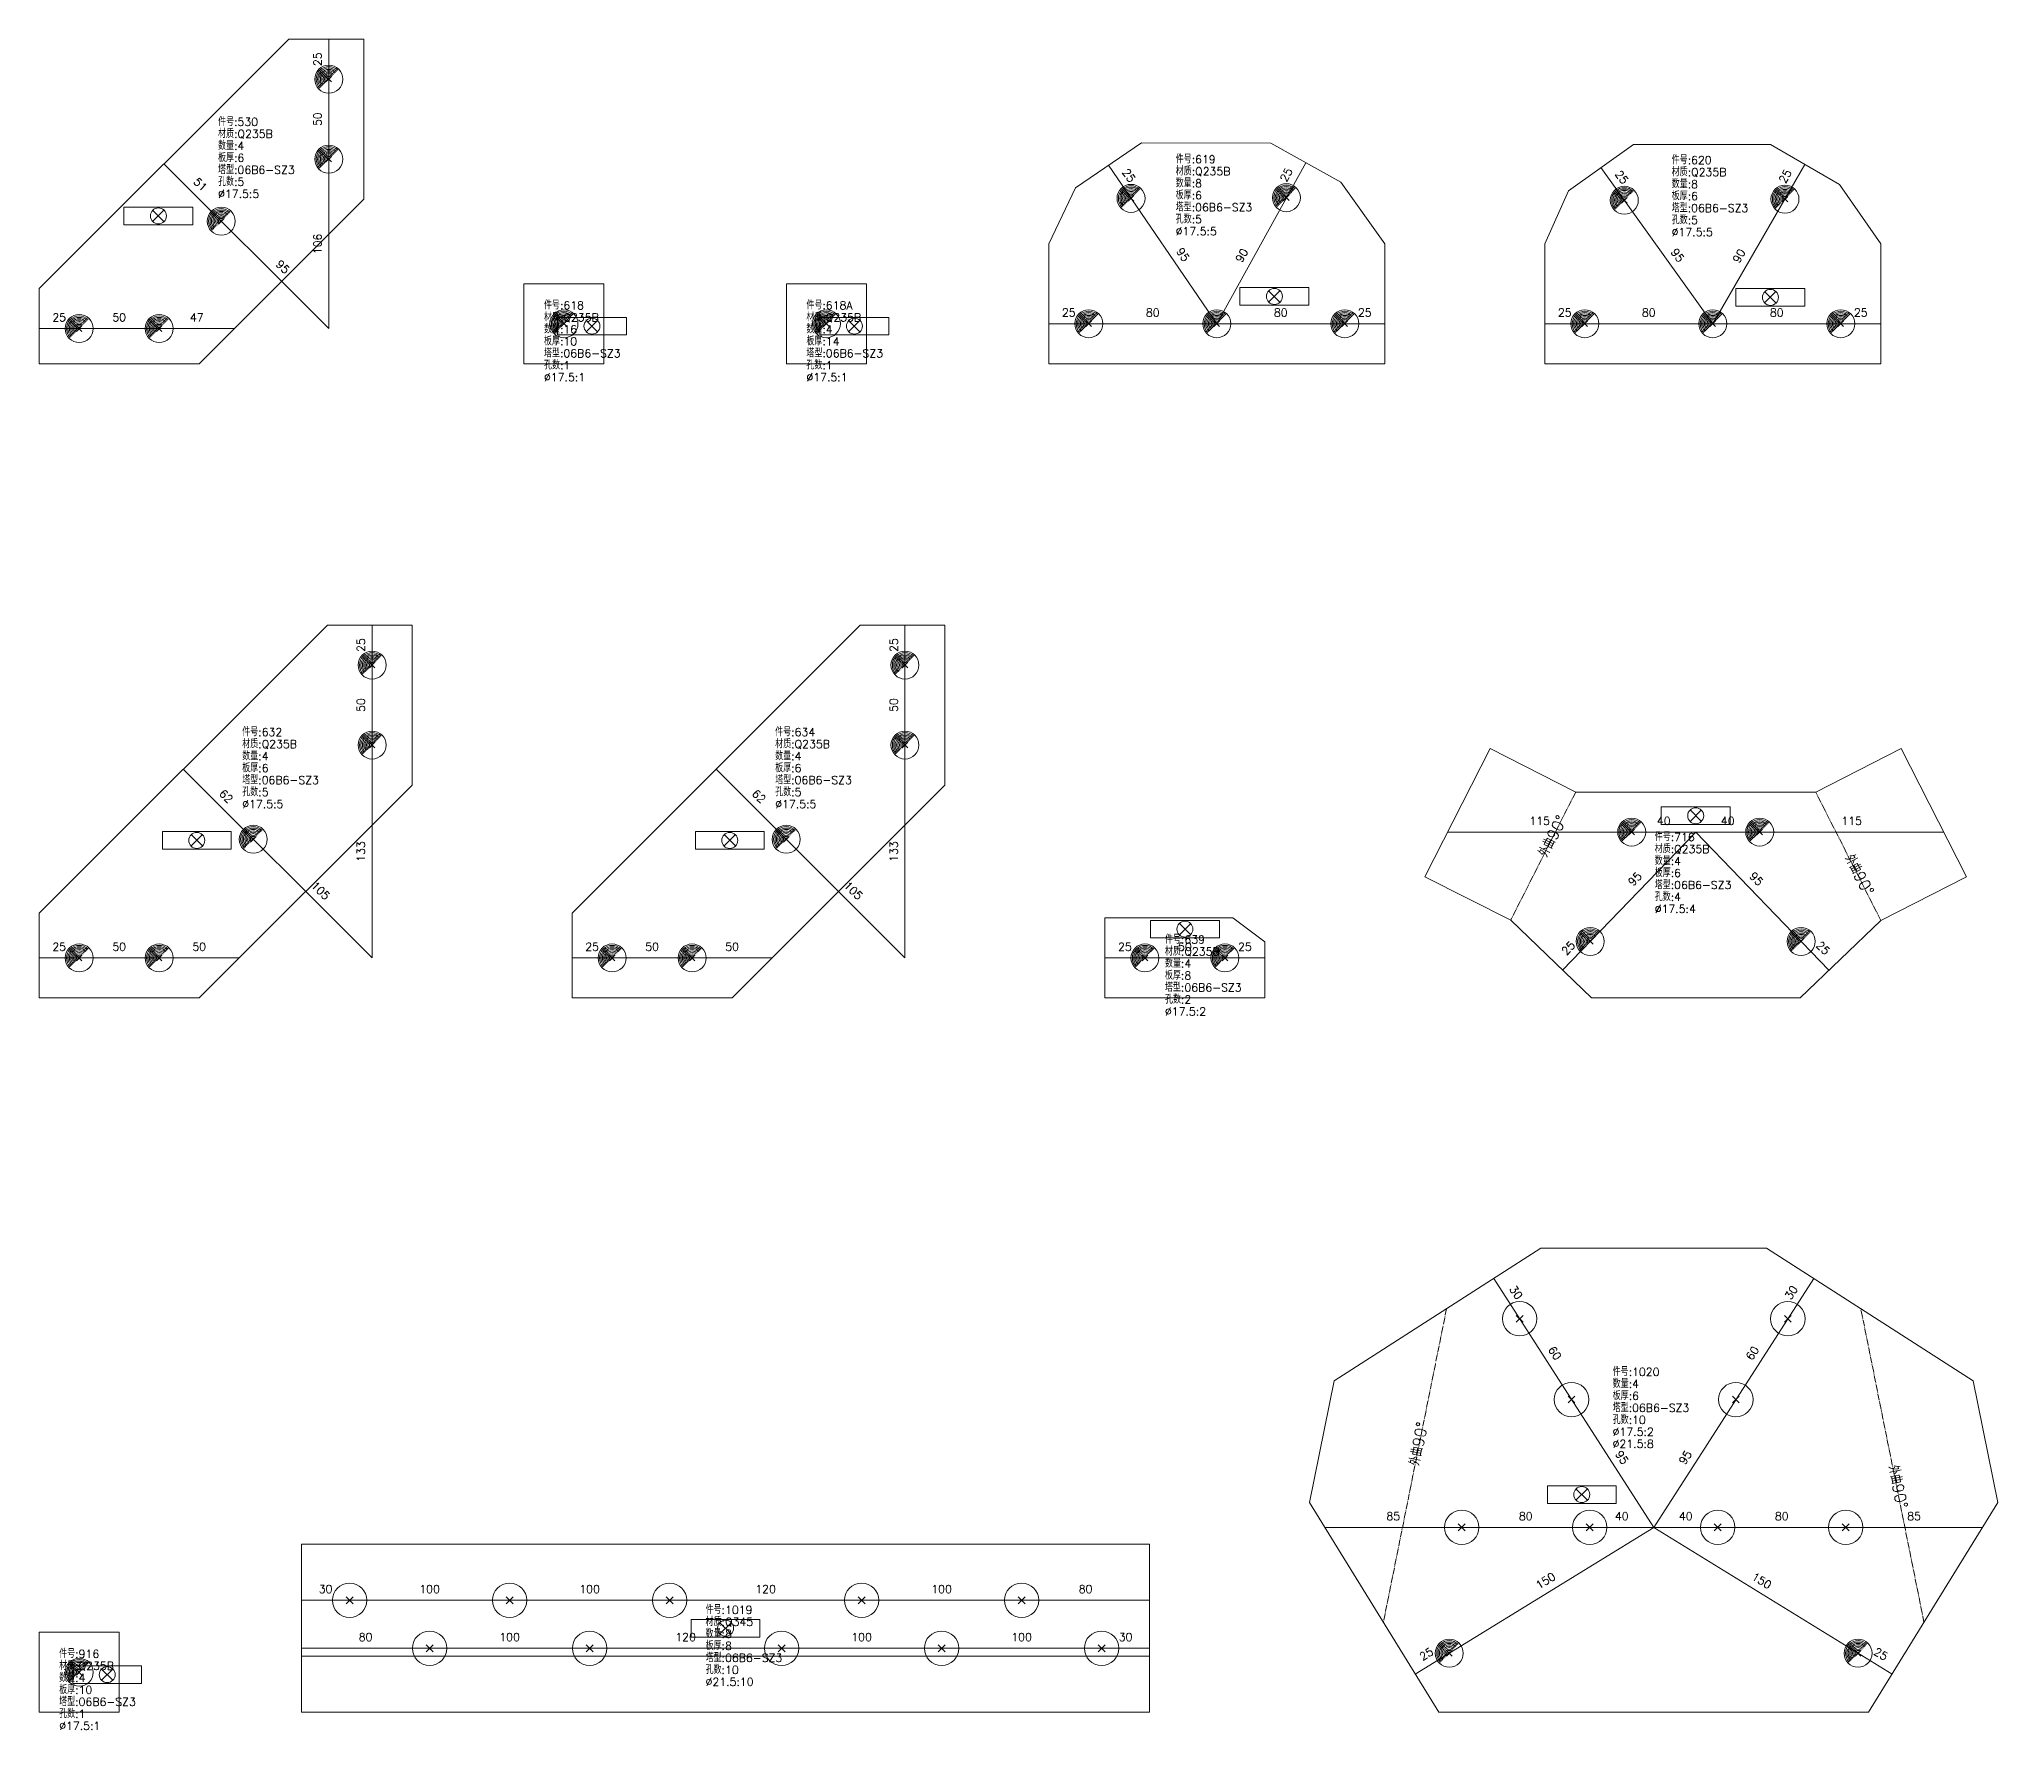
# Model space of a CAD drawing. Extents: x 0 to 6519, y -11 to 2213.
# Drawn here: x 0 to 1224, y -11 to 1046 of the extents above; entities that cross this region are included whole.
import ezdxf
from ezdxf.enums import TextEntityAlignment as Align

# ---------------------------------------------------------------- set-up
doc = ezdxf.new("R2010")
doc.units = 0
doc.header["$MEASUREMENT"] = 0
doc.linetypes.add('制弯线', pattern=[5.9, 4, -0.5, 0.2, -0.5, 0.2, -0.5])
for name, color, linetype, lineweight in [('1', 7, 'CONTINUOUS', 25), ('2', 7, 'CONTINUOUS', 25), ('5', 7, 'CONTINUOUS', 25)]:
    doc.layers.add(name, color=color, linetype=linetype, lineweight=lineweight)
doc.styles.get("Standard").update_dxf_attribs({"font": 'simplex.shx', "width": 0.7, "height": 3, "bigfont": 'gbhzfs.shx'})

# ---------------------------------------------------------------- blocks, each defined once
blk = doc.blocks.new('板孔17.5')
at = {"layer": '5', "color": 7, "linetype": 'Continuous', "lineweight": 0}
for p, q in [((-0.2, -0.2), (0.2, 0.2)), ((-0.2, 0.2), (0.2, -0.2))]:
    blk.add_line(p, q, dxfattribs=at)
at = {"layer": '5', "color": 7, "linetype": 'Continuous', "lineweight": 13}
blk.add_circle((0, 0), 1, dxfattribs=at)
for radius in [0.9, 0.8, 0.7, 0.6, 0.5, 0.4, 0.3, 0.2, 0.1]:
    blk.add_arc((0, 0), radius, 45, 225, dxfattribs=at)
blk = doc.blocks.new('板孔21.5')
at = {"layer": '5', "color": 7, "linetype": 'Continuous', "lineweight": 13}
for p, q in [((-0.2, -0.2), (0.2, 0.2)), ((0.2, -0.2), (-0.2, 0.2))]:
    blk.add_line(p, q, dxfattribs=at)
blk.add_circle((0, 0), 1, dxfattribs=at)

msp = doc.modelspace()

# ---------------------------------------------------------------- linework, layer by layer
at = {"layer": '1', "color": 7, "linetype": 'Continuous', "lineweight": 18}
for p, q in [((156, 1046), (0, 890.1)), ((203, 1046), (156, 1046)), ((203, 946), (203, 1046)), ((688.9, 981.3), (647.6, 953.1)), ((769.7, 980.9), (688.9, 981.3)), ((813.5, 956.7), (769.7, 980.9)), ((996.5, 980.2), (955.8, 951.1)), ((1082, 980.1), (996.5, 980.2)), ((1125.2, 955.1), (1082, 980.1)), ((841, 918.1), (813.5, 956.7)), ((1151, 918.1), (1125.2, 955.1)), ((100, 843.1), (203, 946)), ((647.6, 953.1), (631, 918.1)), ((955.8, 951.1), (941, 918.1)), ((631, 918.1), (631, 843.1)), ((841, 843.1), (841, 918.1)), ((941, 918.1), (941, 843.1)), ((1151, 843.1), (1151, 918.1)), ((0, 890.1), (0, 843.1)), ((353, 893.1), (303, 893.1)), ((303, 893.1), (303, 843.1)), ((353, 843.1), (353, 893.1)), ((517, 893.1), (467, 893.1)), ((467, 893.1), (467, 843.1)), ((517, 843.1), (517, 893.1)), ((0, 843.1), (100, 843.1)), ((303, 843.1), (353, 843.1)), ((467, 843.1), (517, 843.1)), ((631, 843.1), (841, 843.1)), ((941, 843.1), (1151, 843.1)), ((180.1, 679.7), (0, 499.6)), ((233.1, 679.7), (180.1, 679.7)), ((233.1, 579.7), (233.1, 679.7)), ((513.1, 679.7), (333.1, 499.6)), ((566.1, 679.7), (513.1, 679.7)), ((566.1, 579.7), (566.1, 679.7)), ((906.8, 602.5), (866.1, 522.3)), ((960.3, 575.3), (906.8, 602.5)), ((1163.8, 602.5), (1110.3, 575.3)), ((1204.5, 522.3), (1163.8, 602.5)), ((100, 446.6), (233.1, 579.7)), ((433.1, 446.6), (566.1, 579.7)), ((1110.3, 575.3), (960.3, 575.3)), ((866.1, 522.3), (919.7, 495.2)), ((1151, 495.1), (1204.5, 522.3)), ((0, 499.6), (0, 446.6)), ((333.1, 499.6), (333.1, 446.6)), ((746.1, 496.6), (666.1, 496.6)), ((666.1, 496.6), (666.1, 446.6)), ((766.1, 481.6), (746.1, 496.6)), ((919.7, 495.2), (970.1, 446.6)), ((1100.6, 446.6), (1151, 495.1)), ((766.1, 446.6), (766.1, 481.6)), ((0, 446.6), (100, 446.6)), ((333.1, 446.6), (433.1, 446.6)), ((666.1, 446.6), (766.1, 446.6)), ((970.1, 446.6), (1100.6, 446.6)), ((938.5, 290.1), (809.3, 207.1)), ((1079.6, 290.1), (938.5, 290.1)), ((1208.8, 207.1), (1079.6, 290.1)), ((809.3, 207.1), (794, 131.1)), ((1224.1, 131.1), (1208.8, 207.1)), ((794, 131.1), (874.7, 0)), ((1143.4, 0), (1224.1, 131.1)), ((694, 105), (164, 105)), ((164, 105), (164, 0)), ((694, 0), (694, 105)), ((50, 50), (0, 50)), ((0, 50), (0, 0)), ((50, 0), (50, 50)), ((0, 0), (50, 0)), ((164, 0), (694, 0)), ((874.7, 0), (1143.4, 0))]:
    msp.add_line(p, q, dxfattribs=at)
at = {"layer": '1', "color": 7, "linetype": 'Continuous', "lineweight": 13}
for p, q in [((53, 941), (53, 930)), ((96, 941), (53, 941)), ((78, 939.1), (70.9, 932)), ((70.9, 939.1), (78, 932)), ((96, 930), (96, 941)), ((53, 930), (96, 930)), ((750.5, 890.7), (750.5, 879.7)), ((793.5, 890.7), (750.5, 890.7)), ((775.5, 888.7), (768.4, 881.6)), ((768.4, 888.7), (775.5, 881.6)), ((793.5, 879.7), (793.5, 890.7)), ((1060.5, 890.1), (1060.5, 879.1)), ((1103.5, 890.1), (1060.5, 890.1)), ((1085.5, 888.2), (1078.4, 881.1)), ((1078.4, 888.2), (1085.5, 881.1)), ((1103.5, 879.1), (1103.5, 890.1)), ((324, 872.1), (324, 861.1)), ((367, 872.1), (324, 872.1)), ((349, 870.1), (341.9, 863)), ((341.9, 870.1), (349, 863)), ((367, 861.1), (367, 872.1)), ((488, 872.1), (488, 861.1)), ((531, 872.1), (488, 872.1)), ((513, 870.1), (505.9, 863)), ((505.9, 870.1), (513, 863)), ((531, 861.1), (531, 872.1)), ((750.5, 879.7), (793.5, 879.7)), ((1060.5, 879.1), (1103.5, 879.1)), ((324, 861.1), (367, 861.1)), ((488, 861.1), (531, 861.1)), ((1013.8, 566), (1013.8, 555)), ((1056.8, 566), (1013.8, 566)), ((1038.9, 564.1), (1031.8, 557)), ((1031.8, 564.1), (1038.9, 557)), ((1056.8, 555), (1056.8, 566)), ((1013.8, 555), (1056.8, 555)), ((77, 550.6), (77, 539.6)), ((120, 550.6), (77, 550.6)), ((77, 539.6), (120, 539.6)), ((102.1, 548.7), (95, 541.6)), ((95, 548.7), (102.1, 541.6)), ((120, 539.6), (120, 550.6)), ((410.1, 550.6), (410.1, 539.6)), ((453.1, 550.6), (410.1, 550.6)), ((410.1, 539.6), (453.1, 539.6)), ((435.1, 548.7), (428.1, 541.6)), ((428.1, 548.7), (435.1, 541.6)), ((453.1, 539.6), (453.1, 550.6)), ((694.6, 495.1), (694.6, 484.1)), ((737.6, 495.1), (694.6, 495.1)), ((719.7, 493.1), (712.6, 486)), ((712.6, 493.1), (719.7, 486)), ((737.6, 484.1), (737.6, 495.1)), ((694.6, 484.1), (737.6, 484.1)), ((942.6, 141.6), (942.6, 130.6)), ((985.6, 141.6), (942.6, 141.6)), ((967.6, 139.6), (960.5, 132.5)), ((960.5, 139.6), (967.6, 132.5)), ((985.6, 130.6), (985.6, 141.6)), ((942.6, 130.6), (985.6, 130.6)), ((407.5, 58), (407.5, 47)), ((450.5, 58), (407.5, 58)), ((432.5, 56), (425.5, 49)), ((425.5, 56), (432.5, 49)), ((450.5, 47), (450.5, 58)), ((407.5, 47), (450.5, 47)), ((21, 29), (21, 18)), ((64, 29), (21, 29)), ((46, 27), (39, 20)), ((39, 27), (46, 20)), ((64, 18), (64, 29)), ((21, 18), (64, 18))]:
    msp.add_line(p, q, dxfattribs=at)
for centre in [(74.5, 935.5), (772, 885.2), (1082, 884.6), (345.5, 866.6), (509.5, 866.6), (1035.3, 560.5), (98.5, 545.1), (431.6, 545.1), (716.1, 489.6), (964.1, 136.1), (429, 52.5), (42.5, 23.5)]:
    msp.add_circle(centre, 5, dxfattribs=at)
at = {"layer": '2', "color": 9, "linetype": 'Continuous', "lineweight": 13}
for p, q in [((181, 865.1), (181, 1046)), ((181, 865.1), (78, 968)), ((736, 868.1), (668.3, 967.2)), ((736, 868.1), (791.6, 968.8)), ((1046, 868.1), (1103.6, 967.6)), ((1046, 868.1), (976.1, 965.7)), ((122, 865.1), (0, 865.1)), ((631, 868.1), (841, 868.1)), ((941, 868.1), (1151, 868.1)), ((208.1, 471.6), (208.1, 679.7)), ((541.1, 471.6), (541.1, 679.7)), ((208.1, 471.6), (90, 589.6)), ((541.1, 471.6), (423.1, 589.6)), ((880.4, 550.3), (1190.3, 550.3)), ((1035.3, 550.3), (952.1, 463.9)), ((1035.3, 550.3), (1118.6, 463.9)), ((125, 471.6), (0, 471.6)), ((458.1, 471.6), (333.1, 471.6)), ((666.1, 471.6), (766.1, 471.6)), ((1009.1, 115.6), (909.1, 271.2)), ((1009.1, 115.6), (1109.1, 271.2)), ((1214.6, 115.6), (803.6, 115.6)), ((1009.1, 115.6), (860, 23.8)), ((1009.1, 115.6), (1158.1, 23.8)), ((694, 70), (164, 70)), ((694, 40), (164, 40)), ((694, 35), (164, 35))]:
    msp.add_line(p, q, dxfattribs=at)
at = {"layer": '2', "color": 190, "linetype": '制弯线', "lineweight": 13}
for p, q in [((960.3, 575.3), (919.7, 495.2)), ((1151, 495.1), (1110.3, 575.3)), ((879.6, 252.3), (840.1, 56.2)), ((1178, 56.2), (1138.5, 252.3))]:
    msp.add_line(p, q, dxfattribs=at)

# ---------------------------------------------------------------- block references
at = {"layer": '1', "color": 7, "linetype": 'Continuous', "lineweight": 0}
for name, p, xscale, yscale, zscale in [('板孔17.5', (181, 1021), 8.75, 8.75, 8.75), ('板孔17.5', (181, 971), 8.75, 8.75, 8.75), ('板孔17.5', (682.4, 946.5), 8.75, 8.75, 8.75), ('板孔17.5', (779.5, 946.9), 8.75, 8.75, 8.75), ('板孔17.5', (990.7, 945.3), 8.75, 8.75, 8.75), ('板孔17.5', (1091.1, 946), 8.75, 8.75, 8.75), ('板孔17.5', (113.8, 932.2), 8.75, 8.75, 8.75), ('板孔17.5', (25, 865.1), 8.75, 8.75, 8.75), ('板孔17.5', (75, 865.1), 8.75, 8.75, 8.75), ('板孔17.5', (328, 868.1), 8.75, 8.75, 8.75), ('板孔17.5', (492, 868.1), 8.75, 8.75, 8.75), ('板孔17.5', (656, 868.1), 8.75, 8.75, 8.75), ('板孔17.5', (736, 868.1), 8.75, 8.75, 8.75), ('板孔17.5', (816, 868.1), 8.75, 8.75, 8.75), ('板孔17.5', (966, 868.1), 8.75, 8.75, 8.75), ('板孔17.5', (1046, 868.1), 8.75, 8.75, 8.75), ('板孔17.5', (1126, 868.1), 8.75, 8.75, 8.75), ('板孔17.5', (208.1, 654.7), 8.75, 8.75, 8.75), ('板孔17.5', (541.1, 654.7), 8.75, 8.75, 8.75), ('板孔17.5', (208.1, 604.7), 8.75, 8.75, 8.75), ('板孔17.5', (541.1, 604.7), 8.75, 8.75, 8.75), ('板孔17.5', (133.8, 545.8), 8.75, 8.75, 8.75), ('板孔17.5', (466.9, 545.8), 8.75, 8.75, 8.75), ('板孔17.5', (995.3, 550.3), 8.75, 8.75, 8.75), ('板孔17.5', (1075.3, 550.3), 8.75, 8.75, 8.75), ('板孔17.5', (969.4, 481.9), 8.75, 8.75, 8.75), ('板孔17.5', (1101.2, 481.9), 8.75, 8.75, 8.75), ('板孔17.5', (25, 471.6), 8.75, 8.75, 8.75), ('板孔17.5', (75, 471.6), 8.75, 8.75, 8.75), ('板孔17.5', (358.1, 471.6), 8.75, 8.75, 8.75), ('板孔17.5', (408.1, 471.6), 8.75, 8.75, 8.75), ('板孔17.5', (691.1, 471.6), 8.75, 8.75, 8.75), ('板孔17.5', (741.1, 471.6), 8.75, 8.75, 8.75), ('板孔21.5', (925.3, 246), 10.75, 10.75, 10.75), ('板孔21.5', (1092.9, 246), 10.75, 10.75, 10.75), ('板孔21.5', (957.7, 195.5), 10.75, 10.75, 10.75), ('板孔21.5', (1060.4, 195.5), 10.75, 10.75, 10.75), ('板孔21.5', (889.1, 115.6), 10.75, 10.75, 10.75), ('板孔21.5', (969.1, 115.6), 10.75, 10.75, 10.75), ('板孔21.5', (1049.1, 115.6), 10.75, 10.75, 10.75), ('板孔21.5', (1129.1, 115.6), 10.75, 10.75, 10.75), ('板孔21.5', (194, 70), 10.75, 10.75, 10.75), ('板孔21.5', (294, 70), 10.75, 10.75, 10.75), ('板孔21.5', (394, 70), 10.75, 10.75, 10.75), ('板孔21.5', (514, 70), 10.75, 10.75, 10.75), ('板孔21.5', (614, 70), 10.75, 10.75, 10.75), ('板孔21.5', (244, 40), 10.75, 10.75, 10.75), ('板孔21.5', (344, 40), 10.75, 10.75, 10.75), ('板孔21.5', (464, 40), 10.75, 10.75, 10.75), ('板孔21.5', (564, 40), 10.75, 10.75, 10.75), ('板孔21.5', (664, 40), 10.75, 10.75, 10.75), ('板孔17.5', (881.3, 36.9), 8.75, 8.75, 8.75), ('板孔17.5', (1136.8, 36.9), 8.75, 8.75, 8.75), ('板孔17.5', (25, 25), 8.75, 8.75, 8.75)]:
    msp.add_blockref(name, p, dxfattribs=dict(at, xscale=xscale, yscale=yscale, zscale=zscale))

# ---------------------------------------------------------------- texts
at = {"layer": '1', "color": 7, "linetype": 'Continuous', "lineweight": 13}
for s, p in [('件号:530', (111.8, 990.3)), ('材质:Q235B', (111.8, 982.8)), ('数量:4', (111.8, 975.3)), ('板厚:6', (111.8, 967.8)), ('塔型:06B6-SZ3', (111.8, 960.3)), ('件号:619', (710.3, 966.9)), ('件号:620', (1020.3, 966.4)), ('孔数:5', (111.8, 952.8)), ('材质:Q235B', (710.3, 959.4)), ('数量:8', (710.3, 951.9)), ('材质:Q235B', (1020.3, 958.9)), ('数量:8', (1020.3, 951.4)), ('%%c17.5:5', (111.8, 945.3)), ('板厚:6', (710.3, 944.4)), ('塔型:06B6-SZ3', (710.3, 936.9)), ('板厚:6', (1020.3, 943.9)), ('塔型:06B6-SZ3', (1020.3, 936.4)), ('孔数:5', (710.3, 929.4)), ('孔数:5', (1020.3, 928.9)), ('%%c17.5:5', (710.3, 921.9)), ('%%c17.5:5', (1020.3, 921.4)), ('件号:618', (315.5, 875.6)), ('件号:618A', (479.5, 875.6)), ('材质:Q235B', (315.5, 868.1)), ('材质:Q235B', (479.5, 868.1)), ('数量:16', (315.5, 860.6)), ('板厚:10', (315.5, 853.1)), ('数量:4', (479.5, 860.6)), ('板厚:14', (479.5, 853.1)), ('塔型:06B6-SZ3', (315.5, 845.6)), ('孔数:1', (315.5, 838.1)), ('塔型:06B6-SZ3', (479.5, 845.6)), ('孔数:1', (479.5, 838.1)), ('%%c17.5:1', (315.5, 830.6)), ('%%c17.5:1', (479.5, 830.6)), ('件号:632', (126.9, 608.8)), ('件号:634', (460, 608.8)), ('材质:Q235B', (126.9, 601.3)), ('数量:4', (126.9, 593.8)), ('材质:Q235B', (460, 601.3)), ('数量:4', (460, 593.8)), ('板厚:6', (126.9, 586.3)), ('板厚:6', (460, 586.3)), ('塔型:06B6-SZ3', (126.9, 578.8)), ('孔数:5', (126.9, 571.3)), ('塔型:06B6-SZ3', (460, 578.8)), ('孔数:5', (460, 571.3)), ('%%c17.5:5', (126.9, 563.8)), ('%%c17.5:5', (460, 563.8)), ('件号:716', (1009.7, 543.2)), ('材质:Q235B', (1009.7, 535.7)), ('数量:4', (1009.7, 528.2)), ('板厚:6', (1009.7, 520.7)), ('塔型:06B6-SZ3', (1009.7, 513.2)), ('孔数:4', (1009.7, 505.7)), ('%%c17.5:4', (1009.7, 498.2)), ('材质:Q235B', (703.6, 471.6)), ('件号:639', (703.6, 479.1)), ('数量:4', (703.6, 464.1)), ('板厚:8', (703.6, 456.6)), ('塔型:06B6-SZ3', (703.6, 449.1)), ('孔数:2', (703.6, 441.6)), ('%%c17.5:2', (703.6, 434.1)), ('件号:1020', (983.4, 208.8)), ('数量:4', (983.4, 201.3)), ('板厚:6', (983.4, 193.8)), ('塔型:06B6-SZ3', (983.4, 186.3)), ('孔数:10', (983.4, 178.8)), ('%%c17.5:2', (983.4, 171.3)), ('%%c21.5:8', (983.4, 163.8)), ('件号:1019', (416.5, 60)), ('材质:Q345', (416.5, 52.5)), ('数量:8', (416.5, 45)), ('件号:916', (12.5, 32.5)), ('板厚:8', (416.5, 37.5)), ('塔型:06B6-SZ3', (416.5, 30)), ('材质:Q235B', (12.5, 25)), ('数量:4', (12.5, 17.5)), ('孔数:10', (416.5, 22.5)), ('板厚:10', (12.5, 10)), ('%%c21.5:10', (416.5, 15)), ('塔型:06B6-SZ3', (12.5, 2.5)), ('孔数:1', (12.5, -5)), ('%%c17.5:1', (12.5, -12.5))]:
    msp.add_text(s, height=5, dxfattribs=at).set_placement(p, align=Align.BOTTOM_LEFT)
at = {"layer": '2', "color": 7, "linetype": 'Continuous', "lineweight": 13}
for s, rotation, p in [('25', 90, (178, 1033.5)), ('50', 90, (178, 996)), ('51', 316, (98, 952.3)), ('25', 305, (677.8, 958.5)), ('25', 61, (782.9, 959.3)), ('25', 307, (985.9, 957.3)), ('25', 60, (1094.7, 958.3)), ('106', 90, (178, 918)), ('95', 316, (149.5, 900.8)), ('95', 305, (711.6, 909)), ('90', 61, (755.1, 908.9)), ('95', 307, (1020.8, 908.5)), ('90', 60, (1065.9, 908.5)), ('25', 90, (205.1, 667.2)), ('25', 90, (538.1, 667.2)), ('50', 90, (205.1, 629.7)), ('50', 90, (538.1, 629.7)), ('62', 316, (114.1, 569.8)), ('62', 316, (447.1, 569.8)), ('133', 90, (205.1, 538.1)), ('133', 90, (538.1, 538.1)), ('105', 316, (173.1, 510.8)), ('105', 316, (506.1, 510.8)), ('95', 46, (1000.2, 518.2)), ('95', 315, (1070.4, 518.2)), ('25', 46, (958.6, 475)), ('25', 315, (1112.1, 475)), ('30', 304, (919.7, 260.2)), ('30', 57, (1098.4, 260.2)), ('60', 304, (944, 222.3)), ('60', 57, (1074.1, 222.3)), ('95', 304, (985.9, 157.1)), ('95', 57, (1032.2, 157.1)), ('150', 32, (943.6, 78.8)), ('150', 329, (1074.5, 78.8)), ('25', 32, (869.1, 33)), ('25', 329, (1149, 33))]:
    msp.add_text(s, height=5, rotation=rotation, dxfattribs=at).set_placement(p, align=Align.BOTTOM_CENTER)
for s, p in [('25', (12.5, 868.1)), ('50', (50, 868.1)), ('47', (98.5, 868.1)), ('25', (643.5, 871.1)), ('80', (696, 871.1)), ('80', (776, 871.1)), ('25', (828.5, 871.1)), ('25', (953.5, 871.1)), ('80', (1006, 871.1)), ('80', (1086, 871.1)), ('25', (1138.5, 871.1)), ('115', (937.8, 553.3)), ('40', (1015.3, 553.3)), ('40', (1055.3, 553.3)), ('115', (1132.8, 553.3)), ('25', (12.5, 474.6)), ('50', (50, 474.6)), ('50', (100, 474.6)), ('25', (345.6, 474.6)), ('50', (383.1, 474.6)), ('50', (433.1, 474.6)), ('25', (678.6, 474.6)), ('50', (716.1, 474.6)), ('25', (753.6, 474.6)), ('85', (846.3, 118.6)), ('80', (929.1, 118.6)), ('40', (989.1, 118.6)), ('40', (1029.1, 118.6)), ('80', (1089.1, 118.6)), ('85', (1171.8, 118.6)), ('30', (179, 73)), ('100', (244, 73)), ('100', (344, 73)), ('120', (454, 73)), ('100', (564, 73)), ('80', (654, 73)), ('80', (204, 43)), ('100', (294, 43)), ('120', (404, 43)), ('100', (514, 43)), ('100', (614, 43)), ('30', (679, 43))]:
    msp.add_text(s, height=5, dxfattribs=at).set_placement(p, align=Align.BOTTOM_CENTER)
for rotation, p in [(63, (944.5, 533)), (298, (1126.2, 533)), (79, (864.8, 153.3)), (282, (1153.4, 153.3))]:
    msp.add_text('外曲90%%d', height=7, rotation=rotation, dxfattribs=at).set_placement(p, align=Align.BOTTOM_LEFT)

doc.saveas('drawing.dxf')
